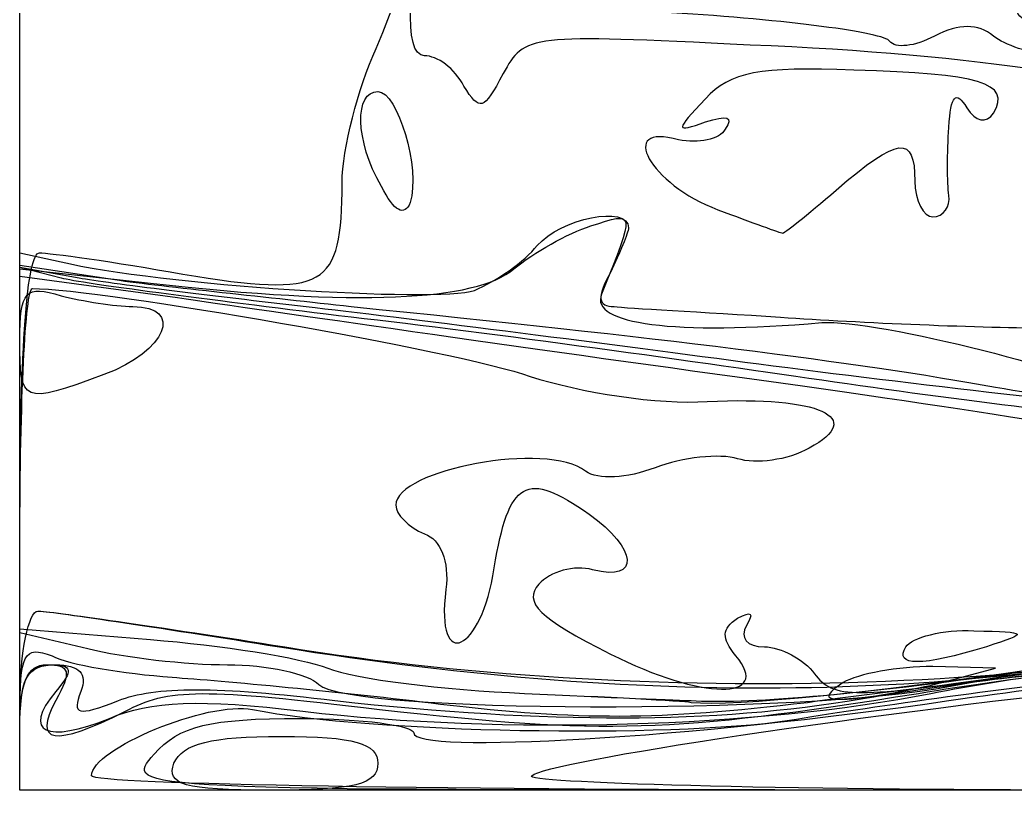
# Model space of a CAD drawing. Extents: x 0 to 1.2, y 0.01 to 1.31.
# Drawn here: x 0 to 0.579, y 0.009 to 0.462 of the extents above; entities that cross this region are included whole.
import ezdxf

# ---------------------------------------------------------------- set-up
doc = ezdxf.new("R2010")
doc.units = 0
doc.header["$MEASUREMENT"] = 0
doc.layers.get('0').update_dxf_attribs({"linetype": 'CONTINUOUS'})

msp = doc.modelspace()

# ---------------------------------------------------------------- linework, layer by layer
at = {"color": 250}
for p, q in [((0, 0.01389), (0, 0.65972)), ((0.21039, 0.36491), (0.21039, 0.36491)), ((0.47499, 0.36285), (0.47499, 0.36285)), ((0, 0.17014), (0, 0.32639)), ((0, 0.32639), (0.02398, 0.32118)), ((0, 0.16596), (0, 0.31912)), ((0, 0.31912), (0.05523, 0.31076)), ((0, 0.16596), (0, 0.317)), ((0, 0.317), (0.07606, 0.3087)), ((0, 0.01389), (0, 0.17014)), ((0, 0.01389), (0, 0.17014)), ((0, 0.01389), (0, 0.16596)), ((0, 0.01389), (0, 0.16596)), ((1.1875, 0.01389), (0, 0.01389)), ((1.1875, 0.01389), (0, 0.01389)), ((1.15625, 0.01389), (0, 0.01389)), ((1.09375, 0.01389), (0, 0.01389)), ((1.09375, 0.01389), (0, 0.01389))]:
    msp.add_line(p, q, dxfattribs=at)
at = {"color": 29}
for p, q in [((0, 0.16596), (0, 0.31912)), ((0, 0.31912), (0.05523, 0.31076)), ((0, 0.01389), (0, 0.16596)), ((1.08957, 0.01389), (0, 0.01389))]:
    msp.add_line(p, q, dxfattribs=at)
at = {"color": 8}
for p, q in [((0, 0.16596), (0, 0.31803)), ((0, 0.31803), (0.0344, 0.31179)), ((0, 0.01389), (0, 0.16596)), ((1.08957, 0.01389), (0, 0.01389))]:
    msp.add_line(p, q, dxfattribs=at)
at = {"color": 39}
for p, q in [((0, 0.16596), (0, 0.31803)), ((0, 0.31803), (0.0344, 0.31179)), ((0, 0.01389), (0, 0.16596)), ((1.08957, 0.01389), (0, 0.01389))]:
    msp.add_line(p, q, dxfattribs=at)
at = {"color": 251}
for p, q in [((0, 0.16596), (0, 0.31803)), ((0, 0.31803), (0.02398, 0.31179)), ((0, 0.01389), (0, 0.16596)), ((1.08854, 0.01389), (0, 0.01389))]:
    msp.add_line(p, q, dxfattribs=at)
at = {"color": 27}
for p, q in [((0, 0.16596), (0, 0.31803)), ((0, 0.31803), (0.02398, 0.31179)), ((0, 0.01389), (0, 0.16596)), ((1.08333, 0.01389), (0, 0.01389))]:
    msp.add_line(p, q, dxfattribs=at)
at = {"color": 37}
for p, q in [((0, 0.16287), (0, 0.31283)), ((0, 0.31283), (0.09169, 0.30035)), ((0, 0.16287), (0, 0.31283)), ((0, 0.31283), (0.09169, 0.30035)), ((0, 0.01389), (0, 0.16287)), ((0, 0.01389), (0, 0.16287)), ((1.08333, 0.01389), (0, 0.01389)), ((1.08333, 0.01389), (0, 0.01389))]:
    msp.add_line(p, q, dxfattribs=at)
at = {"color": 252}
for p, q in [((0, 0.16287), (0, 0.31283)), ((0, 0.31283), (0.09169, 0.30035)), ((0, 0.01389), (0, 0.16287)), ((0, 0.06076), (0, 0.10764)), ((0, 0.10764), (0.07606, 0.1014)), ((0.56771, 0.08474), (0.53125, 0.08577)), ((0.53646, 0.07639), (0.56771, 0.08474)), ((0.53646, 0.07639), (0.53646, 0.07639)), ((0, 0.01389), (0, 0.06597)), ((0, 0.01389), (0, 0.06076)), ((0.54064, 0.01389), (0, 0.01389)), ((1.08127, 0.01389), (0, 0.01389)), ((1.07292, 0.01389), (0, 0.01389))]:
    msp.add_line(p, q, dxfattribs=at)
at = {"color": 47}
for p, q in [((0, 0.16287), (0, 0.31283)), ((0, 0.31283), (0.09169, 0.30035)), ((0, 0.01389), (0, 0.16287)), ((0.56771, 0.08474), (0.53125, 0.08577)), ((0.53646, 0.07639), (0.56771, 0.08474)), ((0.53646, 0.07639), (0.53646, 0.07639)), ((1.08127, 0.01389), (0, 0.01389))]:
    msp.add_line(p, q, dxfattribs=at)
at = {"color": 35}
for p, q in [((0, 0.27534), (0, 0.27534)), ((0, 0.01389), (0, 0.06597)), ((1.07292, 0.01389), (0, 0.01389))]:
    msp.add_line(p, q, dxfattribs=at)
at = {"color": 25}
for p, q in [((0, 0.01389), (0, 0.15972)), ((0.51562, 0.09722), (0.51562, 0.09722)), ((1.08127, 0.01389), (0, 0.01389))]:
    msp.add_line(p, q, dxfattribs=at)
at = {"color": 9}
for p, q in [((0, 0.06076), (0, 0.10764)), ((0, 0.10764), (0.07606, 0.1014)), ((0, 0.05973), (0, 0.10558)), ((0, 0.10558), (0.03961, 0.09619)), ((0, 0.01389), (0, 0.06076)), ((0, 0.01389), (0, 0.05973)), ((1.0625, 0.01389), (0, 0.01389)), ((0.52501, 0.01389), (0, 0.01389))]:
    msp.add_line(p, q, dxfattribs=at)
at = {"color": 253}
for p, q in [((0, 0.01389), (0, 0.05659)), ((0, 0.01389), (0, 0.05035)), ((1.05208, 0.01389), (0, 0.01389)), ((1.03961, 0.01389), (0, 0.01389))]:
    msp.add_line(p, q, dxfattribs=at)
at = {"color": 33}
for p, q in [((0, 0.01389), (0, 0.05035)), ((0.97917, 0.01389), (0, 0.01389))]:
    msp.add_line(p, q, dxfattribs=at)
at = {"color": 254}
for p, q in [((0, 0.01389), (0, 0.05035)), ((0.07812, 0.03472), (0.07812, 0.03472)), ((0.08957, 0.02951), (0.08957, 0.02951)), ((0.04167, 0.02224), (0.04167, 0.02224)), ((0.29791, 0.02224), (0.29791, 0.02224)), ((0.97917, 0.01389), (0, 0.01389)), ((0.97917, 0.01389), (0.51042, 0.01389)), ((0.97917, 0.01389), (0.51877, 0.01389))]:
    msp.add_line(p, q, dxfattribs=at)
at = {"color": 250}
for points in [[(0.23541, 0.44097), (0.22293, 0.44097), (0.22499, 0.4847), (0.24164, 0.54199)], [(0.2073, 0.44515), (0.21772, 0.46908), (0.22917, 0.50244), (0.23231, 0.52013)], [(0.50624, 0.44933), (0.50315, 0.45454), (0.44586, 0.46181), (0.37918, 0.46598)], [(0.50624, 0.44933), (0.50315, 0.45454), (0.44586, 0.46181), (0.37918, 0.46598)], [(0.56668, 0.45242), (0.55729, 0.45974), (0.54688, 0.45974), (0.53228, 0.45242)], [(0.56668, 0.45242), (0.55729, 0.45974), (0.54688, 0.45974), (0.53228, 0.45242)], [(0.42502, 0.44721), (0.29584, 0.45345), (0.29373, 0.45345), (0.28125, 0.43056)], [(0.53228, 0.45242), (0.52083, 0.44618), (0.50939, 0.44515), (0.50624, 0.44933)], [(0.53228, 0.45242), (0.52083, 0.44618), (0.50939, 0.44515), (0.50624, 0.44933)], [(0.59896, 0.442), (0.58854, 0.442), (0.57292, 0.44721), (0.56668, 0.45242)], [(0.59896, 0.442), (0.58854, 0.442), (0.57292, 0.44721), (0.56668, 0.45242)], [(0.68126, 0.40869), (0.66249, 0.42535), (0.55626, 0.442), (0.42502, 0.44721)], [(0.1875, 0.36702), (0.1875, 0.38683), (0.19689, 0.4222), (0.2073, 0.44515)], [(0.25836, 0.42329), (0.25315, 0.4337), (0.24273, 0.44097), (0.23541, 0.44097)], [(0.48541, 0.43262), (0.43023, 0.43473), (0.41352, 0.43159), (0.39898, 0.41596)], [(0.28125, 0.43056), (0.2698, 0.40869), (0.26769, 0.40869), (0.25836, 0.42329)], [(0.56668, 0.40766), (0.57709, 0.42535), (0.55832, 0.43056), (0.48541, 0.43262)], [(0.21039, 0.36491), (0.19477, 0.39204), (0.19477, 0.42014), (0.20833, 0.42014)], [(0.20833, 0.42014), (0.21978, 0.42014), (0.23334, 0.37533), (0.22711, 0.35558)], [(0.54064, 0.39931), (0.54167, 0.41808), (0.54481, 0.42117), (0.55105, 0.41075)], [(0.39898, 0.41596), (0.38124, 0.39724), (0.38124, 0.39616), (0.39898, 0.40245)], [(0.39898, 0.40245), (0.41146, 0.40658), (0.41564, 0.40554), (0.41043, 0.39827)], [(0.55105, 0.41075), (0.55626, 0.40245), (0.5625, 0.40137), (0.56668, 0.40766)], [(0.38336, 0.39204), (0.3469, 0.40245), (0.36664, 0.36599), (0.40625, 0.3514)], [(0.41043, 0.39827), (0.40728, 0.39204), (0.3948, 0.38992), (0.38336, 0.39204)], [(0.47499, 0.36285), (0.51145, 0.3941), (0.52083, 0.39513), (0.52083, 0.36806)], [(0.54064, 0.3597), (0.53961, 0.36702), (0.53961, 0.38471), (0.54064, 0.39931)], [(0.09478, 0.31391), (0.17811, 0.30035), (0.1875, 0.30556), (0.1875, 0.36702)], [(0.22711, 0.35558), (0.22396, 0.34722), (0.21772, 0.35037), (0.21039, 0.36491)], [(0.52083, 0.36806), (0.52083, 0.35661), (0.52604, 0.34722), (0.53125, 0.34722)], [(0.44374, 0.33784), (0.44374, 0.33681), (0.45833, 0.34825), (0.47499, 0.36285)], [(0.53125, 0.34722), (0.53749, 0.34722), (0.54167, 0.35346), (0.54064, 0.3597)], [(0.30105, 0.33057), (0.31456, 0.34619), (0.35417, 0.35449), (0.35417, 0.34098)], [(0.3323, 0.34201), (0.35834, 0.35037), (0.35834, 0.3514), (0.33854, 0.30241)], [(0.40625, 0.3514), (0.42605, 0.34408), (0.44271, 0.33784), (0.44374, 0.33784)], [(0.28749, 0.317), (0.29894, 0.32639), (0.31874, 0.33784), (0.3323, 0.34201)], [(0.35417, 0.34098), (0.35417, 0.33784), (0.34896, 0.32639), (0.34375, 0.31494)], [(0.26459, 0.30452), (0.27707, 0.30973), (0.29373, 0.32118), (0.30105, 0.33057)], [(0, 0.17014), (0, 0.27327), (0.00418, 0.32639), (0.01145, 0.32639)], [(0.01145, 0.32639), (0.01666, 0.32639), (0.05523, 0.32118), (0.09478, 0.31391)], [(0.02398, 0.32118), (0.07916, 0.30762), (0.24273, 0.2972), (0.26459, 0.30452)], [(0.07606, 0.3087), (0.19586, 0.29514), (0.26562, 0.29829), (0.28749, 0.317)], [(0.34375, 0.31494), (0.33539, 0.30035), (0.33648, 0.29514), (0.34581, 0.29514)], [(0.05523, 0.31076), (0.08436, 0.30659), (0.14686, 0.30035), (0.19271, 0.29514)], [(0.33854, 0.30241), (0.33127, 0.28472), (0.38124, 0.27848), (0.46669, 0.28575)], [(0.19271, 0.29514), (0.36979, 0.27745), (0.48752, 0.26286), (0.56771, 0.24826)], [(0.34581, 0.29514), (0.35314, 0.29411), (0.39686, 0.29199), (0.44271, 0.2889)], [(0.44271, 0.2889), (0.48855, 0.28575), (0.56044, 0.28266), (0.60102, 0.28266)], [(0.46669, 0.28575), (0.49794, 0.28787), (0.62815, 0.25553), (0.63645, 0.24202)], [(0.56771, 0.24826), (0.62185, 0.23888), (0.68435, 0.23579), (0.74794, 0.23991)]]:
    msp.add_open_spline(points, degree=3, dxfattribs=at)
at = {"color": 29}
for points in [[(0.60211, 0.45557), (0.57709, 0.46284), (0.57498, 0.46598), (0.58957, 0.47949)], [(0.05523, 0.31076), (0.08436, 0.30659), (0.14686, 0.30035), (0.19271, 0.29514)], [(0.19271, 0.29514), (0.36979, 0.27745), (0.48752, 0.26286), (0.56771, 0.24826)], [(0.56771, 0.24826), (0.62185, 0.23888), (0.68435, 0.23579), (0.74794, 0.23991)]]:
    msp.add_open_spline(points, degree=3, dxfattribs=at)
at = {"color": 35}
for points in [[(0, 0.27534), (0, 0.30452), (0.00315, 0.30762), (0.02398, 0.30138)], [(0.02398, 0.30138), (0.03646, 0.29829), (0.05523, 0.29514), (0.06565, 0.29514)], [(0.06565, 0.29514), (0.09581, 0.29514), (0.08539, 0.2691), (0.04894, 0.25553)], [(0.04894, 0.25553), (0.00103, 0.23785), (0, 0.23888), (0, 0.27534)], [(0.15419, 0.09722), (0.37397, 0.06076), (0.65522, 0.07221), (0.78852, 0.12223)], [(0, 0.06597), (0, 0.09408), (0.00521, 0.11806), (0.01042, 0.11806)], [(0.01042, 0.11806), (0.01666, 0.11806), (0.08127, 0.10867), (0.15419, 0.09722)]]:
    msp.add_open_spline(points, degree=3, dxfattribs=at)
at = {"color": 251}
for points in [[(0.02398, 0.31179), (0.03646, 0.3087), (0.10938, 0.29932), (0.18544, 0.28993)], [(0.18544, 0.28993), (0.26145, 0.28158), (0.38856, 0.26389), (0.46669, 0.25244)], [(0.46669, 0.25244), (0.54481, 0.24099), (0.63748, 0.22949), (0.67188, 0.22743)]]:
    msp.add_open_spline(points, degree=3, dxfattribs=at)
at = {"color": 27}
for points in [[(0.02398, 0.31179), (0.03646, 0.3087), (0.10938, 0.29932), (0.18544, 0.28993)], [(0.18544, 0.28993), (0.26145, 0.28158), (0.38856, 0.26389), (0.46669, 0.25244)], [(0.46669, 0.25244), (0.54481, 0.24099), (0.63748, 0.22949), (0.67188, 0.22743)]]:
    msp.add_open_spline(points, degree=3, dxfattribs=at)
at = {"color": 8}
for points in [[(0.0344, 0.31179), (0.05208, 0.3087), (0.11252, 0.30138), (0.16667, 0.29514)], [(0.16667, 0.29514), (0.22081, 0.2889), (0.33648, 0.27431), (0.42188, 0.26286)], [(0.42188, 0.26286), (0.50836, 0.25141), (0.62603, 0.23785), (0.68544, 0.23264)]]:
    msp.add_open_spline(points, degree=3, dxfattribs=at)
at = {"color": 39}
for points in [[(0.0344, 0.31179), (0.05208, 0.3087), (0.11252, 0.30138), (0.16667, 0.29514)], [(0.16667, 0.29514), (0.22081, 0.2889), (0.33648, 0.27431), (0.42188, 0.26286)], [(0.42188, 0.26286), (0.50836, 0.25141), (0.62603, 0.23785), (0.68544, 0.23264)]]:
    msp.add_open_spline(points, degree=3, dxfattribs=at)
at = {"color": 25}
for points in [[(0, 0.15972), (0, 0.23991), (0.00315, 0.30556), (0.00727, 0.30556)], [(0.00727, 0.30556), (0.04688, 0.30556), (0.25624, 0.2691), (0.29688, 0.2545)], [(0.29688, 0.2545), (0.32606, 0.24512), (0.37185, 0.23785), (0.40001, 0.23991)], [(0.40001, 0.23991), (0.4656, 0.24306), (0.49273, 0.23058), (0.45936, 0.21284)], [(0.32916, 0.19933), (0.30729, 0.21701), (0.21875, 0.20036), (0.21875, 0.17952)], [(0.4177, 0.2066), (0.40728, 0.20974), (0.38542, 0.20763), (0.36979, 0.20139)], [(0.45936, 0.21284), (0.44689, 0.20557), (0.42811, 0.20345), (0.4177, 0.2066)], [(0.27604, 0.14307), (0.2844, 0.19412), (0.29481, 0.20036), (0.33127, 0.17432)], [(0.36979, 0.20139), (0.35314, 0.19515), (0.33648, 0.19412), (0.32916, 0.19933)], [(0.21875, 0.17952), (0.21875, 0.17432), (0.22602, 0.16699), (0.23541, 0.16287)], [(0.33127, 0.17432), (0.35938, 0.15451), (0.36144, 0.13471), (0.33333, 0.14204)], [(0.23541, 0.16287), (0.24479, 0.15972), (0.25, 0.14724), (0.24794, 0.13053)], [(0.33333, 0.14204), (0.32292, 0.14513), (0.30832, 0.14095), (0.30208, 0.13368)], [(0.24794, 0.13053), (0.24164, 0.0816), (0.26877, 0.09408), (0.27604, 0.14307)], [(0.30208, 0.13368), (0.2927, 0.12326), (0.30208, 0.11388), (0.34375, 0.09304)], [(0.4177, 0.11388), (0.42605, 0.11806), (0.42708, 0.11703), (0.42291, 0.1097)], [(0.41667, 0.09201), (0.40831, 0.10243), (0.40831, 0.10764), (0.4177, 0.11388)], [(0.42291, 0.1097), (0.41873, 0.10243), (0.42291, 0.09722), (0.43332, 0.09722)], [(0.51562, 0.09722), (0.51877, 0.10243), (0.53749, 0.10764), (0.55523, 0.10661)], [(0.55523, 0.10661), (0.58751, 0.10558), (0.58751, 0.10558), (0.5625, 0.09722)], [(0.34375, 0.09304), (0.39686, 0.06597), (0.43853, 0.06597), (0.41667, 0.09201)], [(0.43332, 0.09722), (0.44271, 0.09722), (0.45627, 0.08995), (0.46251, 0.0816)], [(0.5625, 0.09722), (0.52501, 0.08577), (0.50836, 0.08577), (0.51562, 0.09722)], [(0.46251, 0.0816), (0.47293, 0.067), (0.48541, 0.067), (0.58333, 0.0816)]]:
    msp.add_open_spline(points, degree=3, dxfattribs=at)
at = {"color": 37}
for points in [[(0.09169, 0.30035), (0.14166, 0.29308), (0.29373, 0.27116), (0.43023, 0.25244)], [(0.09169, 0.30035), (0.14166, 0.29308), (0.29373, 0.27116), (0.43023, 0.25244)], [(0.43023, 0.25244), (0.56668, 0.23367), (0.67394, 0.21598), (0.6677, 0.21387)], [(0.43023, 0.25244), (0.56668, 0.23367), (0.67394, 0.21598), (0.6677, 0.21387)]]:
    msp.add_open_spline(points, degree=3, dxfattribs=at)
at = {"color": 252}
for points in [[(0.09169, 0.30035), (0.14166, 0.29308), (0.29373, 0.27116), (0.43023, 0.25244)], [(0.43023, 0.25244), (0.56668, 0.23367), (0.67394, 0.21598), (0.6677, 0.21387)], [(0.39062, 0.06494), (0.44065, 0.05973), (0.73231, 0.1014), (0.78852, 0.12223)], [(0, 0.06597), (0, 0.09408), (0.00521, 0.11806), (0.01042, 0.11806)], [(0.01042, 0.11806), (0.01666, 0.11806), (0.07916, 0.10867), (0.15104, 0.09722)], [(0.15104, 0.09722), (0.37185, 0.06179), (0.56147, 0.06597), (0.73438, 0.10867)], [(0.07606, 0.1014), (0.11664, 0.09825), (0.16352, 0.09098), (0.17914, 0.08474)], [(0.17914, 0.08474), (0.19477, 0.07845), (0.24685, 0.07221), (0.29373, 0.07015)], [(0.53125, 0.08577), (0.51145, 0.08577), (0.48752, 0.0816), (0.47917, 0.07639)], [(0.47917, 0.07639), (0.46669, 0.06803), (0.46772, 0.06597), (0.48438, 0.067)], [(0.48438, 0.067), (0.49582, 0.06803), (0.5198, 0.07221), (0.53646, 0.07639)], [(1.09375, 0.07742), (1.09375, 0.00868), (1.13542, 0.01389), (0.54064, 0.01389)], [(0.29373, 0.07015), (0.34169, 0.06803), (0.38542, 0.06597), (0.39062, 0.06494)]]:
    msp.add_open_spline(points, degree=3, dxfattribs=at)
at = {"color": 47}
for points in [[(0.09169, 0.30035), (0.14166, 0.29308), (0.29373, 0.27116), (0.43023, 0.25244)], [(0.43023, 0.25244), (0.56668, 0.23367), (0.67394, 0.21598), (0.6677, 0.21387)], [(0.53125, 0.08577), (0.51145, 0.08577), (0.48752, 0.0816), (0.47917, 0.07639)], [(0.47917, 0.07639), (0.46669, 0.06803), (0.46772, 0.06597), (0.48438, 0.067)], [(0.48438, 0.067), (0.49582, 0.06803), (0.5198, 0.07221), (0.53646, 0.07639)]]:
    msp.add_open_spline(points, degree=3, dxfattribs=at)
at = {"color": 9}
for points in [[(0.07606, 0.1014), (0.11664, 0.09825), (0.16352, 0.09098), (0.17914, 0.08474)], [(0.03961, 0.09619), (0.06044, 0.09098), (0.0969, 0.08681), (0.12082, 0.08681)], [(0.54167, 0.07433), (0.57916, 0.0816), (0.63336, 0.08887), (0.66146, 0.09098)], [(0.12082, 0.08681), (0.14377, 0.08681), (0.1677, 0.0816), (0.17394, 0.07536)], [(0.17914, 0.08474), (0.19477, 0.07845), (0.24685, 0.07221), (0.29373, 0.07015)], [(0.39062, 0.06597), (0.42084, 0.06391), (0.48541, 0.06912), (0.5823, 0.08263)], [(0.17394, 0.07536), (0.19065, 0.0587), (0.45627, 0.05762), (0.54167, 0.07433)], [(0.29373, 0.07015), (0.34169, 0.06803), (0.38542, 0.06597), (0.39062, 0.06597)], [(1.05626, 0.03054), (1.05105, 0.01595), (0.99376, 0.01389), (0.52501, 0.01389)]]:
    msp.add_open_spline(points, degree=3, dxfattribs=at)
at = {"color": 253}
for points in [[(0, 0.05659), (0, 0.09304), (0.00206, 0.09825), (0.01877, 0.09201)], [(0.01877, 0.09201), (0.0281, 0.08681), (0.06044, 0.0816), (0.08854, 0.07954)], [(0, 0.05035), (0, 0.07954), (0.00418, 0.08681), (0.02083, 0.08681)], [(0.02083, 0.08681), (0.0344, 0.08681), (0.03961, 0.0816), (0.03543, 0.07118)], [(0.45833, 0.06494), (0.51877, 0.07324), (0.60314, 0.08263), (0.64583, 0.08681)], [(0.48958, 0.067), (0.52707, 0.07324), (0.59478, 0.08263), (0.64062, 0.08681)], [(0.08854, 0.07954), (0.11773, 0.07742), (0.1875, 0.07118), (0.24479, 0.06391)], [(0.03543, 0.07118), (0.03022, 0.05762), (0.03331, 0.05659), (0.05729, 0.06597)], [(0.05729, 0.06597), (0.07812, 0.07433), (0.11561, 0.07433), (0.18332, 0.06597)], [(0.18332, 0.06597), (0.30729, 0.05241), (0.40419, 0.05241), (0.48958, 0.067)], [(0.24479, 0.06391), (0.32606, 0.05452), (0.37082, 0.05452), (0.45833, 0.06494)]]:
    msp.add_open_spline(points, degree=3, dxfattribs=at)
at = {"color": 33}
for points in [[(0, 0.05035), (0, 0.07639), (0.00418, 0.08681), (0.01562, 0.08681)], [(0.01562, 0.08681), (0.02919, 0.08681), (0.03022, 0.08263), (0.02083, 0.06597)], [(0.52289, 0.07015), (0.57916, 0.07954), (0.64166, 0.08681), (0.66352, 0.08681)], [(0.06147, 0.05973), (0.08539, 0.07324), (0.10731, 0.07324), (0.20936, 0.06076)], [(0.20936, 0.06076), (0.34169, 0.04617), (0.37815, 0.0472), (0.52289, 0.07015)], [(0.02083, 0.06597), (0.00727, 0.04096), (0.0198, 0.0389), (0.06147, 0.05973)]]:
    msp.add_open_spline(points, degree=3, dxfattribs=at)
at = {"color": 254}
for points in [[(0, 0.05035), (0, 0.07742), (0.00418, 0.08681), (0.01666, 0.08681)], [(0.01666, 0.08681), (0.03125, 0.08681), (0.03125, 0.08366), (0.02083, 0.07118)], [(0.53022, 0.07015), (0.57812, 0.07954), (0.63542, 0.08681), (0.6594, 0.08681)], [(0.54064, 0.06597), (0.61252, 0.07639), (0.67605, 0.08263), (0.68229, 0.08057)], [(0.29791, 0.02224), (0.30626, 0.03054), (0.49273, 0.0587), (0.66146, 0.07639)], [(0.44792, 0.05452), (0.49061, 0.06179), (0.57292, 0.07324), (0.63021, 0.07954)], [(0.02083, 0.07118), (0.00103, 0.0472), (0.01562, 0.04096), (0.05208, 0.05556)], [(0.16461, 0.05973), (0.28125, 0.04617), (0.43023, 0.05035), (0.53022, 0.07015)], [(0.04167, 0.02224), (0.04167, 0.03787), (0.10938, 0.06597), (0.13542, 0.06076)], [(0.05208, 0.05556), (0.07606, 0.06597), (0.1052, 0.067), (0.16461, 0.05973)], [(0.22917, 0.0472), (0.22917, 0.03472), (0.39166, 0.04411), (0.54064, 0.06597)], [(0.13542, 0.06076), (0.20416, 0.0472), (0.37706, 0.04411), (0.44792, 0.05452)], [(0.07812, 0.03472), (0.09272, 0.05138), (0.11041, 0.05556), (0.16352, 0.05556)], [(0.16352, 0.05556), (0.19895, 0.05556), (0.22917, 0.05138), (0.22917, 0.0472)], [(0.08957, 0.02951), (0.09478, 0.04096), (0.11144, 0.04514), (0.15207, 0.04514)], [(0.15207, 0.04514), (0.19477, 0.04514), (0.20833, 0.04096), (0.20833, 0.02951)], [(0.51877, 0.01389), (0.06044, 0.01389), (0.05935, 0.01389), (0.07812, 0.03472)], [(0.14583, 0.01389), (0.09478, 0.01389), (0.08539, 0.01704), (0.08957, 0.02951)], [(0.20833, 0.02951), (0.20833, 0.01704), (0.19477, 0.01389), (0.14583, 0.01389)], [(0.51042, 0.01389), (0.25315, 0.01389), (0.04167, 0.01704), (0.04167, 0.02224)], [(0.62815, 0.01389), (0.44065, 0.01389), (0.29167, 0.01807), (0.29791, 0.02224)]]:
    msp.add_open_spline(points, degree=3, dxfattribs=at)

doc.saveas('drawing.dxf')
